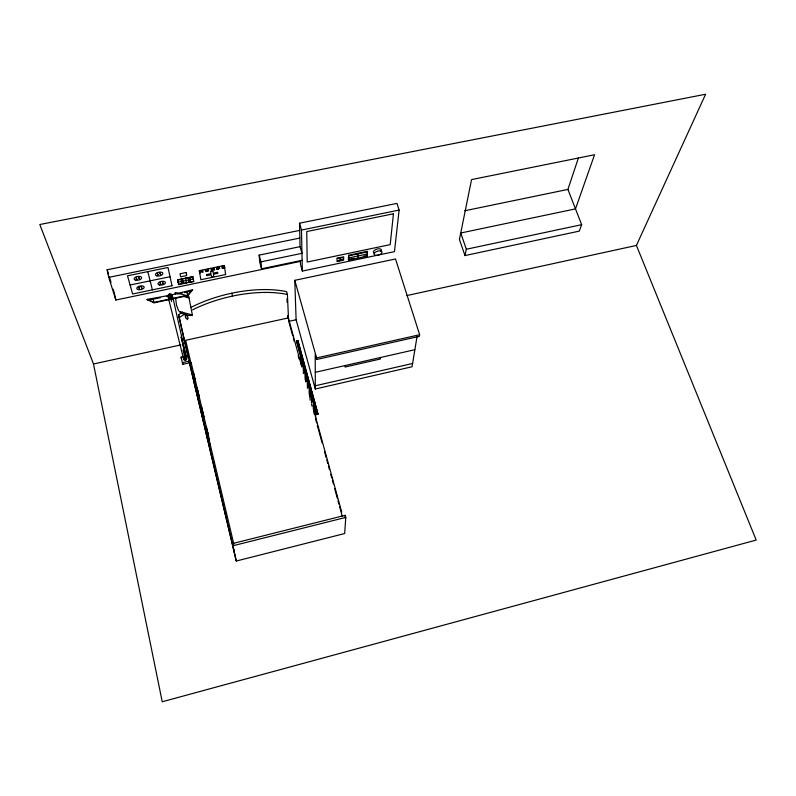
<?xml version="1.0" encoding="UTF-8"?>
<svg xmlns="http://www.w3.org/2000/svg" width="796" height="796" viewBox="0 0 796 796"><rect width="100%" height="100%" fill="white"/><g stroke="black" fill="none" stroke-linecap="round" stroke-linejoin="round"><path stroke-width="1.19" d="M318.042 414.209L297.903 340.479L296.5 340.788L316.599 414.547L318.042 414.209L315.594 405.353M340.469 260.083L341.494 259.934M340.668 260.103L342.758 259.426L342.131 259.665M341.812 259.864L342.638 259.685M348.409 259.496L348.608 255.277L367.444 251.317L367.304 256.083L348.578 260.033L348.409 259.496L354.27 258.262M348.578 260.033L348.608 255.277M345.195 365.533L345.116 367.026L380.329 359.016L380.498 357.513M345.046 517.639L345.195 515.301L232.522 543.559L236.253 561.041L344.678 533.539L345.782 517.41L345.195 515.301M302.122 260.302L261.536 268.789L260.969 261.864L301.973 253.327L300.062 246.651L299.505 223.208L396.935 203.388L399.114 210.084L394.458 251.636L302.351 271.068L300.49 264.511L300.42 261.377L115.838 300.022L108.763 277.356L107.132 269.774L299.624 230.402M417.044 336.559L412.059 366.757L315.306 388.995L296.102 319.743L294.789 280.331L395.503 258.969L419.651 334.738L419.383 336.35L316.579 359.513L315.216 354.638L315.306 388.995M464.973 255.576L466.337 249.238L460.735 233.009L575.498 208.88L594.552 154.742L471.55 179.597L459.431 239.467L464.973 255.576L579.279 231.119L581.647 224.671L567.916 189.428L578.463 157.747M171.369 294.898L192.532 289.814L187.796 295.664L171.07 299.197L170.633 295.734A2.189 1.881 -11.6 0 0 169.777 294.54L168.175 295.823M340.957 259.964L341.593 259.735M636.412 245.437L705.604 94.236L39.8 224.522L93.49 363.981L162.235 701.764L756.2 540.056L636.412 245.437L406.617 295.615M170.503 296.709L170.722 297.644L170.175 297.724A2.139 1.851 -7.9 0 1 168.424 295.027A2.139 1.851 -7.9 0 1 172.016 294.689A2.139 1.851 -7.9 0 1 170.722 297.644L170.573 297.754A2.139 1.851 -7.9 0 1 168.006 296.361A2.139 1.851 -7.9 0 1 169.677 294.122L170.871 299.276L154.066 302.818L147.111 299.395L168.722 295.485M192.532 289.814L187.707 295.226L170.971 298.759A2.139 1.851 -7.9 0 0 172.453 296.062M188.96 279.356L189.727 278.69L189.05 278.52A1.363 0.667 -12.1 0 0 188.553 278.729L190.045 278.431L188.662 279.754L190.353 279.396L188.99 279.535M170.613 297.734L171.618 301.585M188.065 291.724L192.622 290.281M345.782 517.41L233.039 545.728L232.522 543.559M316.599 414.547L316.599 413.781L318.042 413.442M208.144 440.317L209.457 440.009L209.268 439.074L207.945 439.392L208.144 440.317L189.876 363.085L191.179 362.797L209.457 440.009M234.392 552.454L208.801 444.287L210.084 443.989L209.189 439.79M314.748 402.288L313.316 402.617L313.355 408.945L341.683 512.027M201.199 410.975L202.502 410.676M315.296 385.781L412.607 363.464M310.549 387.055L309.117 387.373L309.206 393.841L310.032 396.846M315.256 372.329L414.875 349.693M316.579 359.513L316.579 357.931L419.651 334.738M192.154 372.767L196.005 390.199L197.269 389.911M196.552 391.363L197.856 391.065L199.249 397.552L197.09 387.821L195.786 388.12L203.438 421.621M192.075 373.593L193.338 373.304M192.731 376.349L193.985 376.06M182.772 364.309L189.388 362.847L189.03 361.185L182.383 362.658L182.772 364.309L181.09 357.145L183.309 356.658M296.53 341.643L297.933 341.325L297.903 340.479M185.518 356.17L187.727 355.683M93.49 363.981L180.841 344.907M288.819 321.335L296.102 319.743M466.337 249.238L581.647 224.671M177.677 279.903L192.851 276.729L177.677 279.903L178.672 284.62L186.533 282.968M193.756 281.505L186.473 282.739L193.756 281.505L192.851 276.729M348.767 255.824L367.613 251.864M154.434 298.958L160.434 297.694M166.424 296.43L168.822 295.933M177.428 294.082L182.175 293.087M184.553 292.58L186.931 292.082M363.633 256.282L365.971 255.795M130.096 285.018L170.026 276.729M224.442 265.914L221.845 266.451L222.104 268.332L224.701 267.794M224.492 266.272L222.82 266.62L224.422 266.63M224.472 266.988L222.98 267.784L224.651 267.436M190.125 281.087L189.159 281.286L190.015 280.53L190.533 281.495L190.304 280.272L188.921 281.277L190.144 281.217M178.602 284.331L180.851 283.864M183.1 283.396L185.349 282.928M108.763 277.356L299.863 238.044M464.755 210.761L567.916 189.428M261.536 268.789L259.725 262.103L259.148 255.128L300.062 246.651M302.351 271.068L301.475 230.054L399.114 210.084M147.24 299.863L153.23 299.216M183.956 296.54L189.01 297.893M192.383 314.977L179.269 311.465A8.398 3.393 21 0 0 183.607 314.032L188.662 315.395A8.398 3.393 21 0 0 192.383 314.977L188.652 296.102L175.14 292.49L175.538 294.291M147.111 299.395L153.946 302.38L170.772 298.828A2.139 1.851 -7.9 0 1 168.324 296.51M178.702 310.788L176.523 305.276L175.657 298.44M107.132 269.774L108.554 274.341M109.261 276.63L111.042 282.351M113.171 289.207L114.236 292.639M367.294 253.436L367.463 253.984L348.668 257.934L348.509 257.387M367.135 255.546L367.304 256.083M358.041 253.297L357.951 258.053L357.792 257.516M299.505 223.208L301.475 230.054M294.789 280.331L316.579 357.931M292.709 335.763L288.6 320.788L287.406 294.47L286.63 291.654A80.107 35.91 -13.5 0 0 190.851 307.475M298.241 342.449L311.385 390.09M311.694 391.194L315.315 404.328M296.5 340.788L316.599 413.781M293.336 338.071L294.291 341.524M298.192 355.742L299.077 358.966M311.525 404.278L312.072 406.259M316.609 422.815L315.624 419.223L315.604 407.661M317.276 425.213L322.211 443.183M324.509 451.571L326.151 457.561M326.808 459.959L327.803 463.551M328.459 465.949L329.445 469.55M330.758 474.336L331.743 477.928M332.41 480.326L333.395 483.918M334.708 488.714L337.345 498.296M338.001 500.694L338.987 504.286M339.643 506.684L342.28 516.276M259.148 255.128L260.969 261.864M182.781 344.34L186.493 358.737L181.17 337.056L186.493 358.737M231.765 293.207L232.512 296.092M154.066 302.818L153.121 298.769M147.797 271.615L152.384 289.863M168.662 299.117L183.707 359.344M193.269 278.988L178.145 282.142M185.587 278.242L186.543 283.018M186.841 291.635L187.796 295.664M194.881 379.115L195.547 381.931L193.448 372.478M203.079 413.711L203.856 416.965L201.726 407.393L200.423 407.691L208.035 441.024L205.119 427.542L206.433 427.233L208.522 436.646L207.229 430.566L205.905 430.875L208.801 444.287M191.05 363.673L185.677 340.29L288.351 317.932L301.843 367.055L301.674 360.339M210.084 443.989L233.815 544.096M182.642 312.102A80.107 35.91 -13.5 0 0 178.593 314.738L195.348 387.413M183.617 337.832L184.274 340.618M196.005 390.199L198.91 402.468M188.254 358.091L178.593 314.738M188.821 360.508L236.253 561.041M183.05 349.812L185.607 360.668M170.722 297.644L169.876 294.042L170.414 296.351M181.09 357.145L181.478 358.817M173.001 298.152L186.722 359.145M189.876 363.085L190.105 364.13L191.398 363.842L191.179 362.797M114.465 293.694L115.838 300.022M185.766 314.788L185.926 315.554M177.737 280.192L178.672 284.62M186.582 315.007L186.742 315.773M186.901 318.41L187.169 319.694M186.96 295.654L187.319 297.445M286.958 298.858L287.127 302.46M287.734 315.664L287.844 318.062M300.858 357.364L301.037 364.11M303.176 363.722L303.405 373.593M304.967 372.289L305.107 378.896L305.923 381.871L305.793 375.294M307.276 378.598L307.435 388.269M309.952 390.418L310.072 400.169M311.405 392.448L311.515 403.094M314.112 405.502L314.151 413.96M374.428 253.148A4.159 2.01 -17.3 0 1 374.438 250.342A4.159 2.01 -17.3 0 1 379.851 248.84A4.159 2.01 -17.3 0 1 380.767 251.387M185.876 357.961A1.423 1.254 -9.6 0 1 186.214 359.782A1.423 1.254 -9.6 0 1 184.125 359.991A1.423 1.254 -9.6 0 1 184.155 358.13M170.871 299.276A2.139 1.851 -7.9 0 1 168.851 298.759M172.672 297.913A2.139 1.851 -7.9 0 1 172.424 298.361M172.055 298.739A2.139 1.851 -7.9 0 1 171.07 299.197M171.727 295.376A2.139 1.851 -7.9 0 1 172.145 295.674M179.279 317.624A80.187 35.78 -13.5 0 1 185.468 313.704M192.582 309.843A80.187 35.78 -13.5 0 1 287.406 294.47M337.116 258.193L337.016 261.595L343.554 260.212L343.693 256.819L337.116 258.193M341.036 257.795L341.036 257.795M342.22 257.745L341.593 257.755A1.214 0.587 -16.3 0 1 341.962 257.665L342.22 257.745M207.726 270.6L206.592 271.137L206.194 269.705L205.259 269.894L205.607 271.386A1.184 0.587 -12.5 0 0 206.194 271.575L208.134 271.177A1.184 0.587 -12.6 0 0 208.622 270.759L208.472 269.227L207.537 269.426L207.726 270.6M219.696 268.232L218.114 269.197A3.383 1.682 -12.8 0 1 216.691 269.346C222.552 267.247 214.522 269.794 217.159 267.486C222.144 266.63 214.811 268.083 219.696 268.232M214.114 268.59L213.487 269.297L214.811 269.854L212.154 269.695L212.263 270.381L211.338 270.57L211.049 268.69L214.114 268.59M393.433 213.786L390.199 244.631L307.186 262.033L306.759 231.556L393.433 213.786M183.209 282.232L183.289 283.058L181.796 283.466L183.04 282.928L182.184 282.291A1.403 0.687 -11.9 0 0 181.697 282.5L183.209 282.232M213.159 268.849L212.104 269.356L213.159 268.849M181.747 279.874L180.911 280.262L181.717 280.222L181.916 281.187C179.19 281.913 185.15 280.67 182.403 281.087L181.747 279.874M338.688 258.392L340.22 258.123L338.688 258.392M338.31 260.63L339.842 260.362L338.31 260.63M338.37 258.441L340.559 258.053L338.37 258.441M337.992 260.68L340.171 260.292L337.992 260.68M186.155 272.521L180.005 273.794L180.622 276.829L186.742 275.555L186.155 272.521M224.373 265.456L199.299 270.66L200.881 279.724L225.606 274.55L224.373 265.456M200.502 270.879L199.388 271.118L199.716 272.988L200.572 272.819L200.343 271.526L203 272.312L202.681 270.431L201.826 270.61L202.015 271.685L200.502 270.879M212.89 270.948L210.602 271.426L210.95 273.635L206.492 274.56L206.671 275.665L211.119 274.739L211.467 276.918L213.746 276.441L213.408 274.262L217.845 273.336L217.676 272.232L213.228 273.157L212.89 270.948M160.752 284.311L159.936 282.341L160.752 284.311M163.19 283.794L162.384 281.824L163.19 283.794M139.499 288.928L138.613 286.968L139.499 288.928M141.957 288.401L141.081 286.441L141.957 288.401M172.006 285.754L132.643 293.983L127.489 275.804L167.986 267.456L172.006 285.754M136.932 279.495L136.026 277.476L136.932 279.495M139.429 278.968L138.524 276.948L139.429 278.968M158.145 275.187L157.309 273.157L158.145 275.187M160.623 274.66L159.797 272.64L160.623 274.66M187.538 315.992L185.13 315.345L185.707 318.092L188.105 318.728L187.538 315.992M186.155 358.16L184.344 351.036L186.155 358.16M156.812 275.864A3.781 1.881 -11.2 0 0 162.832 273.764A3.781 1.881 -11.2 0 0 157.767 272.461A3.781 1.881 -11.2 0 0 156.812 275.864M138.186 289.585A3.761 1.831 -10.7 0 0 144.136 287.525A3.761 1.831 -10.7 0 0 139.061 286.281A3.761 1.831 -10.7 0 0 138.186 289.585M135.609 280.172A3.811 1.881 -10.6 0 0 141.628 278.073A3.811 1.881 -10.6 0 0 136.474 276.769A3.811 1.881 -10.6 0 0 135.609 280.172M159.439 284.978A3.731 1.821 -11.3 0 0 165.369 282.908A3.731 1.821 -11.3 0 0 160.394 281.655A3.731 1.821 -11.3 0 0 159.439 284.978M375.851 255.367A4.169 2 -17.3 0 0 382.05 252.272A4.169 2 -17.3 0 0 376.2 251.705A4.169 2 -17.3 0 0 375.851 255.367"/></g></svg>
